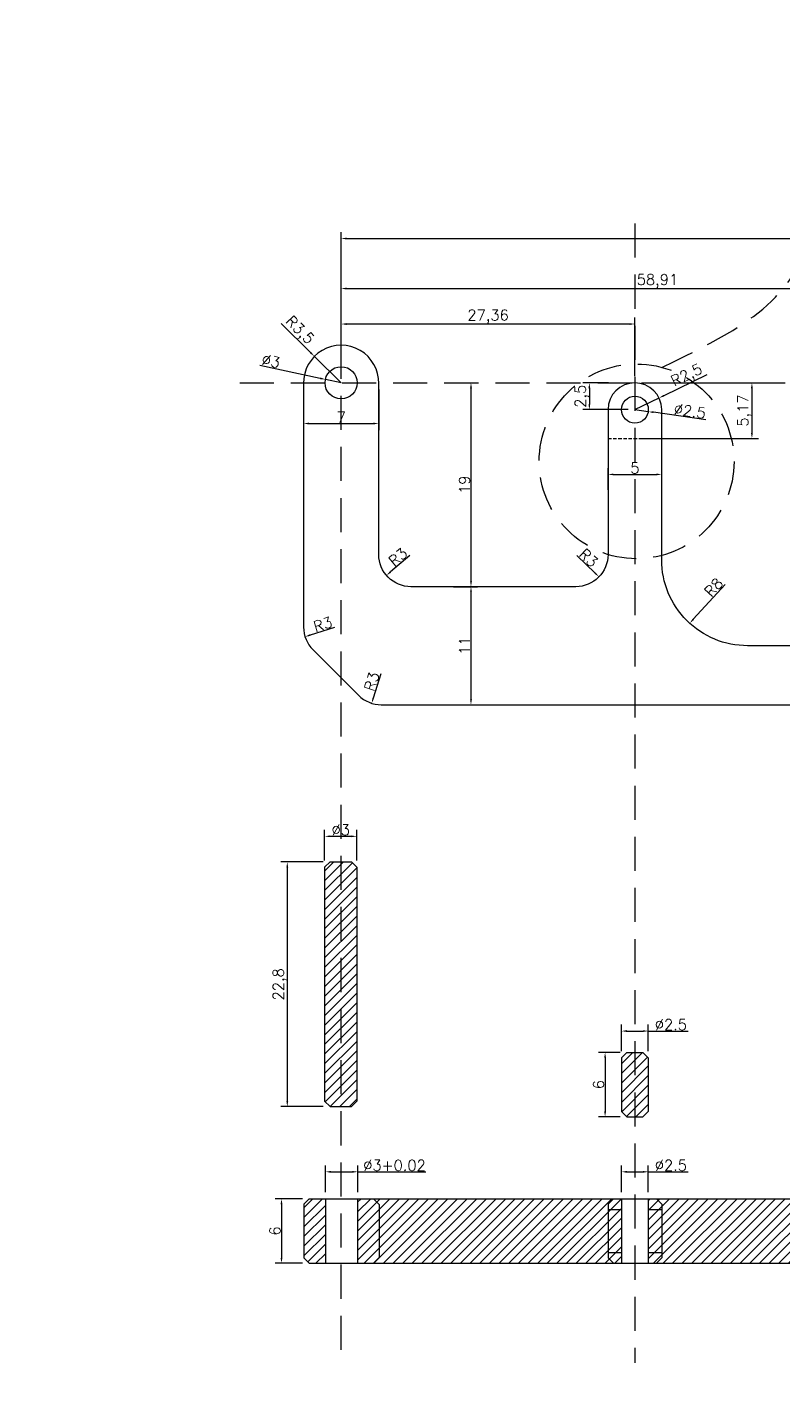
# Model space of a CAD drawing. Header units: millimetres. Extents: x 6817 to 10425, y -2870 to -164.
# Drawn here: x 10164.2 to 10234.6, y -542.9 to -416.3 of the extents above; entities that cross this region are included whole.
import ezdxf

# ---------------------------------------------------------------- set-up
doc = ezdxf.new("R2010")
doc.units = ezdxf.units.MM
doc.linetypes.add('HIDDEN', pattern=[9.525, 6.35, -3.175])
doc.layers.add('图层2', color=108, linetype='Continuous')
doc.styles.get("Standard").update_dxf_attribs({"font": 'txt', "bigfont": 'gbcbig.shx'})
doc.dimstyles.new('ISO-25', dxfattribs={"dimtxt": 1, "dimasz": 0.5, "dimexe": 0.6, "dimexo": 0.625, "dimgap": 0.1, "dimtad": 1, "dimtxsty": 'Standard', "dimcen": 2.5, "dimadec": 0, "dimazin": 0, "dimtfac": 1, "dimtmove": 0, "dimatfit": 3, "dimfxl": 1, "dimarcsym": 0})
pattern_1 = [(45, (8848.1267, 786.31655), (-0.4490128, 0.4490128), [])]

# ---------------------------------------------------------------- blocks, each defined once
blk = doc.blocks.new('*D811')
at = {"layer": 'Defpoints', "color": 0, "linetype": 'ByBlock', "transparency": 16777216}
for p in [(10190.53, -525.52), (10187.93, -531.52), (10190.53, -531.52)]:
    blk.add_point(p, dxfattribs=at)
at = {"layer": '图层2', "color": 0, "linetype": 'ByBlock', "lineweight": -2, "transparency": 16777216}
for p, q in [((10189.9, -525.52), (10187.33, -525.52)), ((10187.93, -526.02), (10187.93, -531.02)), ((10189.9, -531.52), (10187.33, -531.52))]:
    blk.add_line(p, q, dxfattribs=at)
at = {"layer": '图层2', "color": 0, "linetype": 'ByBlock', "transparency": 16777216}
for points in [[(10187.85, -526.02), (10188.02, -526.02), (10187.93, -525.52)], [(10187.85, -531.02), (10188.02, -531.02), (10187.93, -531.52)]]:
    blk.add_solid(points, dxfattribs=at)
at = {"layer": '图层2', "color": 0, "linetype": 'ByBlock', "transparency": 16777216, "insert": (10187.33, -528.52), "char_height": 1, "attachment_point": 5, "rotation": 90}
blk.add_mtext('6', dxfattribs=at)
blk = doc.blocks.new('*D812')
at = {"layer": 'Defpoints', "color": 0, "linetype": 'ByBlock', "transparency": 16777216}
for p in [(10195.03, -523), (10192.03, -525.52), (10195.03, -525.52)]:
    blk.add_point(p, dxfattribs=at)
at = {"layer": '图层2', "color": 0, "linetype": 'ByBlock', "lineweight": -2, "transparency": 16777216}
for p, q in [((10192.03, -524.9), (10192.03, -522.4)), ((10195.03, -524.9), (10195.03, -522.4)), ((10192.53, -523), (10194.53, -523)), ((10195.03, -523), (10201.39, -523))]:
    blk.add_line(p, q, dxfattribs=at)
at = {"layer": '图层2', "color": 0, "linetype": 'ByBlock', "transparency": 16777216}
for points in [[(10192.53, -522.92), (10192.53, -523.09), (10192.03, -523)], [(10194.53, -522.92), (10194.53, -523.09), (10195.03, -523)]]:
    blk.add_solid(points, dxfattribs=at)
at = {"layer": '图层2', "color": 0, "linetype": 'ByBlock', "transparency": 16777216, "insert": (10198.46, -522.4), "char_height": 1, "attachment_point": 5}
blk.add_mtext('%%C3+0.02', dxfattribs=at)
blk = doc.blocks.new('*D813')
at = {"layer": 'Defpoints', "color": 0, "linetype": 'ByBlock', "transparency": 16777216}
for p in [(10222.1, -523), (10219.6, -525.52), (10222.1, -525.52)]:
    blk.add_point(p, dxfattribs=at)
at = {"layer": '图层2', "color": 0, "linetype": 'ByBlock', "lineweight": -2, "transparency": 16777216}
for p, q in [((10219.6, -524.9), (10219.6, -522.4)), ((10222.1, -524.9), (10222.1, -522.4)), ((10220.1, -523), (10221.6, -523)), ((10222.1, -523), (10225.8, -523))]:
    blk.add_line(p, q, dxfattribs=at)
at = {"layer": '图层2', "color": 0, "linetype": 'ByBlock', "transparency": 16777216}
for points in [[(10220.1, -522.92), (10220.1, -523.09), (10219.6, -523)], [(10221.6, -522.92), (10221.6, -523.09), (10222.1, -523)]]:
    blk.add_solid(points, dxfattribs=at)
at = {"layer": '图层2', "color": 0, "linetype": 'ByBlock', "transparency": 16777216, "insert": (10224.2, -522.4), "char_height": 1, "attachment_point": 5}
blk.add_mtext('%%C2.5', dxfattribs=at)
blk = doc.blocks.new('*D814')
at = {"layer": 'Defpoints', "color": 0, "linetype": 'ByBlock', "transparency": 16777216}
for p in [(10194.95, -491.74), (10191.95, -494.63), (10194.95, -494.63)]:
    blk.add_point(p, dxfattribs=at)
at = {"layer": '图层2', "color": 0, "linetype": 'ByBlock', "lineweight": -2, "transparency": 16777216}
for p, q in [((10191.95, -494), (10191.95, -491.14)), ((10192.45, -491.74), (10194.45, -491.74)), ((10194.95, -494), (10194.95, -491.14))]:
    blk.add_line(p, q, dxfattribs=at)
at = {"layer": '图层2', "color": 0, "linetype": 'ByBlock', "transparency": 16777216}
for points in [[(10192.45, -491.66), (10192.45, -491.82), (10191.95, -491.74)], [(10194.45, -491.66), (10194.45, -491.82), (10194.95, -491.74)]]:
    blk.add_solid(points, dxfattribs=at)
at = {"layer": '图层2', "color": 0, "linetype": 'ByBlock', "transparency": 16777216, "insert": (10193.45, -491.14), "char_height": 1, "attachment_point": 5}
blk.add_mtext('%%C3', dxfattribs=at)
blk = doc.blocks.new('*D815')
at = {"layer": 'Defpoints', "color": 0, "linetype": 'ByBlock', "transparency": 16777216}
for p in [(10192.45, -494.13), (10188.47, -516.93), (10192.45, -516.93)]:
    blk.add_point(p, dxfattribs=at)
at = {"layer": '图层2', "color": 0, "linetype": 'ByBlock', "lineweight": -2, "transparency": 16777216}
for p, q in [((10191.83, -494.13), (10187.87, -494.13)), ((10188.47, -494.63), (10188.47, -516.43)), ((10191.83, -516.93), (10187.87, -516.93))]:
    blk.add_line(p, q, dxfattribs=at)
at = {"layer": '图层2', "color": 0, "linetype": 'ByBlock', "transparency": 16777216}
for points in [[(10188.39, -494.63), (10188.56, -494.63), (10188.47, -494.13)], [(10188.39, -516.43), (10188.56, -516.43), (10188.47, -516.93)]]:
    blk.add_solid(points, dxfattribs=at)
at = {"layer": '图层2', "color": 0, "linetype": 'ByBlock', "transparency": 16777216, "insert": (10187.79, -505.53), "char_height": 1, "attachment_point": 5, "rotation": 90}
blk.add_mtext('22,8', dxfattribs=at)
blk = doc.blocks.new('*D816')
at = {"layer": 'Defpoints', "color": 0, "linetype": 'ByBlock', "transparency": 16777216}
for p in [(10222.1, -509.89), (10219.6, -512.38), (10222.1, -512.38)]:
    blk.add_point(p, dxfattribs=at)
at = {"layer": '图层2', "color": 0, "linetype": 'ByBlock', "lineweight": -2, "transparency": 16777216}
for p, q in [((10219.6, -511.76), (10219.6, -509.29)), ((10222.1, -511.76), (10222.1, -509.29)), ((10220.1, -509.89), (10221.6, -509.89)), ((10222.1, -509.89), (10225.8, -509.89))]:
    blk.add_line(p, q, dxfattribs=at)
at = {"layer": '图层2', "color": 0, "linetype": 'ByBlock', "transparency": 16777216}
for points in [[(10220.1, -509.8), (10220.1, -509.97), (10219.6, -509.89)], [(10221.6, -509.8), (10221.6, -509.97), (10222.1, -509.89)]]:
    blk.add_solid(points, dxfattribs=at)
at = {"layer": '图层2', "color": 0, "linetype": 'ByBlock', "transparency": 16777216, "insert": (10224.2, -509.29), "char_height": 1, "attachment_point": 5}
blk.add_mtext('%%C2.5', dxfattribs=at)
blk = doc.blocks.new('*D817')
at = {"layer": 'Defpoints', "color": 0, "linetype": 'ByBlock', "transparency": 16777216}
for p in [(10220.1, -511.88), (10218.07, -517.88), (10220.1, -517.88)]:
    blk.add_point(p, dxfattribs=at)
at = {"layer": '图层2', "color": 0, "linetype": 'ByBlock', "lineweight": -2, "transparency": 16777216}
for p, q in [((10219.47, -511.88), (10217.47, -511.88)), ((10218.07, -512.38), (10218.07, -517.38)), ((10219.47, -517.88), (10217.47, -517.88))]:
    blk.add_line(p, q, dxfattribs=at)
at = {"layer": '图层2', "color": 0, "linetype": 'ByBlock', "transparency": 16777216}
for points in [[(10217.99, -512.38), (10218.16, -512.38), (10218.07, -511.88)], [(10217.99, -517.38), (10218.16, -517.38), (10218.07, -517.88)]]:
    blk.add_solid(points, dxfattribs=at)
at = {"layer": '图层2', "color": 0, "linetype": 'ByBlock', "transparency": 16777216, "insert": (10217.47, -514.88), "char_height": 1, "attachment_point": 5, "rotation": 90}
blk.add_mtext('6', dxfattribs=at)
blk = doc.blocks.new('*D993')
at = {"layer": 'Defpoints', "color": 0, "linetype": 'ByBlock', "transparency": 16777216}
for p in [(10220.85, -444), (10193.49, -449.48), (10220.85, -449.48)]:
    blk.add_point(p, dxfattribs=at)
at = {"layer": '图层2', "color": 0, "linetype": 'ByBlock', "lineweight": -2, "transparency": 16777216}
for p, q in [((10193.49, -448.86), (10193.49, -443.4)), ((10193.99, -444), (10220.35, -444)), ((10220.85, -448.86), (10220.85, -443.4))]:
    blk.add_line(p, q, dxfattribs=at)
at = {"layer": '图层2', "color": 0, "linetype": 'ByBlock', "transparency": 16777216}
for points in [[(10193.99, -443.92), (10193.99, -444.09), (10193.49, -444)], [(10220.35, -443.92), (10220.35, -444.09), (10220.85, -444)]]:
    blk.add_solid(points, dxfattribs=at)
at = {"layer": '图层2', "color": 0, "linetype": 'ByBlock', "transparency": 16777216, "insert": (10207.17, -443.32), "char_height": 1, "attachment_point": 5}
blk.add_mtext('27,36', dxfattribs=at)
blk = doc.blocks.new('*D994')
at = {"layer": 'Defpoints', "color": 0, "linetype": 'ByBlock', "transparency": 16777216}
for p in [(10252.4, -440.7), (10193.49, -449.48), (10252.4, -476.98)]:
    blk.add_point(p, dxfattribs=at)
at = {"layer": '图层2', "color": 0, "linetype": 'ByBlock', "lineweight": -2, "transparency": 16777216}
for p, q in [((10193.49, -448.86), (10193.49, -440.1)), ((10252.4, -476.36), (10252.4, -440.1)), ((10193.99, -440.7), (10251.9, -440.7))]:
    blk.add_line(p, q, dxfattribs=at)
at = {"layer": '图层2', "color": 0, "linetype": 'ByBlock', "transparency": 16777216}
for points in [[(10193.99, -440.61), (10193.99, -440.78), (10193.49, -440.7)], [(10251.9, -440.61), (10251.9, -440.78), (10252.4, -440.7)]]:
    blk.add_solid(points, dxfattribs=at)
at = {"layer": '图层2', "color": 0, "linetype": 'ByBlock', "transparency": 16777216, "insert": (10222.95, -440.01), "char_height": 1, "attachment_point": 5}
blk.add_mtext('58,91', dxfattribs=at)
blk = doc.blocks.new('*D995')
at = {"layer": 'Defpoints', "color": 0, "linetype": 'ByBlock', "transparency": 16777216}
for p in [(10294.62, -436.04), (10193.49, -449.48), (10294.62, -488.72)]:
    blk.add_point(p, dxfattribs=at)
at = {"layer": '图层2', "color": 0, "linetype": 'ByBlock', "lineweight": -2, "transparency": 16777216}
for p, q in [((10193.49, -448.86), (10193.49, -435.44)), ((10193.99, -436.04), (10294.12, -436.04)), ((10294.62, -488.09), (10294.62, -435.44))]:
    blk.add_line(p, q, dxfattribs=at)
at = {"layer": '图层2', "color": 0, "linetype": 'ByBlock', "transparency": 16777216}
for points in [[(10193.99, -435.95), (10193.99, -436.12), (10193.49, -436.04)], [(10294.12, -435.95), (10294.12, -436.12), (10294.62, -436.04)]]:
    blk.add_solid(points, dxfattribs=at)
at = {"layer": '图层2', "color": 0, "linetype": 'ByBlock', "transparency": 16777216, "insert": (10244.06, -435.35), "char_height": 1, "attachment_point": 5}
blk.add_mtext('101,13', dxfattribs=at)
blk = doc.blocks.new('*D996')
at = {"layer": 'Defpoints', "color": 0, "linetype": 'ByBlock', "transparency": 16777216}
for p in [(10203.32, -449.48), (10203.32, -468.48), (10205.58, -468.48)]:
    blk.add_point(p, dxfattribs=at)
at = {"layer": '图层2', "color": 0, "linetype": 'ByBlock', "lineweight": -2, "transparency": 16777216}
for p, q in [((10203.94, -449.48), (10206.18, -449.48)), ((10205.58, -449.98), (10205.58, -467.98)), ((10203.94, -468.48), (10206.18, -468.48))]:
    blk.add_line(p, q, dxfattribs=at)
at = {"layer": '图层2', "color": 0, "linetype": 'ByBlock', "transparency": 16777216}
for points in [[(10205.5, -449.98), (10205.67, -449.98), (10205.58, -449.48)], [(10205.5, -467.98), (10205.67, -467.98), (10205.58, -468.48)]]:
    blk.add_solid(points, dxfattribs=at)
at = {"layer": '图层2', "color": 0, "linetype": 'ByBlock', "transparency": 16777216, "insert": (10204.98, -458.98), "char_height": 1, "attachment_point": 5, "rotation": 90}
blk.add_mtext('19', dxfattribs=at)
blk = doc.blocks.new('*D997')
at = {"layer": 'Defpoints', "color": 0, "linetype": 'ByBlock', "transparency": 16777216}
for p in [(10189.99, -449.48), (10196.99, -449.48), (10196.99, -453.28)]:
    blk.add_point(p, dxfattribs=at)
at = {"layer": '图层2', "color": 0, "linetype": 'ByBlock', "lineweight": -2, "transparency": 16777216}
for p, q in [((10189.99, -450.11), (10189.99, -453.88)), ((10196.99, -450.11), (10196.99, -453.88)), ((10190.49, -453.28), (10196.49, -453.28))]:
    blk.add_line(p, q, dxfattribs=at)
at = {"layer": '图层2', "color": 0, "linetype": 'ByBlock', "transparency": 16777216}
for points in [[(10190.49, -453.19), (10190.49, -453.36), (10189.99, -453.28)], [(10196.49, -453.19), (10196.49, -453.36), (10196.99, -453.28)]]:
    blk.add_solid(points, dxfattribs=at)
at = {"layer": '图层2', "color": 0, "linetype": 'ByBlock', "transparency": 16777216, "insert": (10193.49, -452.68), "char_height": 1, "attachment_point": 5}
blk.add_mtext('7', dxfattribs=at)
blk = doc.blocks.new('*D1000')
at = {"layer": 'Defpoints', "color": 0, "linetype": 'ByBlock', "transparency": 16777216}
for p in [(10203.32, -468.48), (10203.32, -479.48), (10205.58, -479.48)]:
    blk.add_point(p, dxfattribs=at)
at = {"layer": '图层2', "color": 0, "linetype": 'ByBlock', "lineweight": -2, "transparency": 16777216}
for p, q in [((10203.94, -468.48), (10206.18, -468.48)), ((10205.58, -468.98), (10205.58, -478.98)), ((10203.94, -479.48), (10206.18, -479.48))]:
    blk.add_line(p, q, dxfattribs=at)
at = {"layer": '图层2', "color": 0, "linetype": 'ByBlock', "transparency": 16777216}
for points in [[(10205.5, -468.98), (10205.67, -468.98), (10205.58, -468.48)], [(10205.5, -478.98), (10205.67, -478.98), (10205.58, -479.48)]]:
    blk.add_solid(points, dxfattribs=at)
at = {"layer": '图层2', "color": 0, "linetype": 'ByBlock', "transparency": 16777216, "insert": (10204.98, -473.98), "char_height": 1, "attachment_point": 5, "rotation": 90}
blk.add_mtext('11', dxfattribs=at)
blk = doc.blocks.new('*D1001')
at = {"layer": 'Defpoints', "color": 0, "linetype": 'ByBlock', "transparency": 16777216}
for p in [(10223.35, -458.02), (10218.35, -460.08), (10223.35, -460.08)]:
    blk.add_point(p, dxfattribs=at)
at = {"layer": '图层2', "color": 0, "linetype": 'ByBlock', "lineweight": -2, "transparency": 16777216}
for p, q in [((10218.35, -459.46), (10218.35, -457.42)), ((10223.35, -459.46), (10223.35, -457.42)), ((10218.85, -458.02), (10222.85, -458.02))]:
    blk.add_line(p, q, dxfattribs=at)
at = {"layer": '图层2', "color": 0, "linetype": 'ByBlock', "transparency": 16777216}
for points in [[(10218.85, -457.93), (10218.85, -458.1), (10218.35, -458.02)], [(10222.85, -457.93), (10222.85, -458.1), (10223.35, -458.02)]]:
    blk.add_solid(points, dxfattribs=at)
at = {"layer": '图层2', "color": 0, "linetype": 'ByBlock', "transparency": 16777216, "insert": (10220.85, -457.42), "char_height": 1, "attachment_point": 5}
blk.add_mtext('5', dxfattribs=at)
blk = doc.blocks.new('*D1010')
at = {"layer": 'Defpoints', "color": 0, "linetype": 'ByBlock', "transparency": 16777216}
for p in [(10231.35, -465.98), (10225.95, -471.89)]:
    blk.add_point(p, dxfattribs=at)
at = {"layer": '图层2', "color": 0, "linetype": 'ByBlock', "lineweight": -2, "transparency": 16777216}
blk.add_line((10229.26, -468.26), (10226.29, -471.52), dxfattribs=at)
at = {"layer": '图层2', "color": 0, "linetype": 'ByBlock', "transparency": 16777216}
blk.add_solid([(10226.23, -471.46), (10226.35, -471.57), (10225.95, -471.89)], dxfattribs=at)
at = {"layer": '图层2', "color": 0, "linetype": 'ByBlock', "transparency": 16777216, "insert": (10228.19, -468.54), "char_height": 1, "attachment_point": 5, "rotation": 47.5695}
blk.add_mtext('R8', dxfattribs=at)
blk = doc.blocks.new('*D1011')
at = {"layer": 'Defpoints', "color": 0, "linetype": 'ByBlock', "transparency": 16777216}
for p in [(10215.35, -465.48), (10217.51, -467.56)]:
    blk.add_point(p, dxfattribs=at)
at = {"layer": '图层2', "color": 0, "linetype": 'ByBlock', "lineweight": -2, "transparency": 16777216}
blk.add_line((10215.44, -465.57), (10217.15, -467.22), dxfattribs=at)
at = {"layer": '图层2', "color": 0, "linetype": 'ByBlock', "transparency": 16777216}
blk.add_solid([(10217.2, -467.16), (10217.09, -467.28), (10217.51, -467.56)], dxfattribs=at)
at = {"layer": '图层2', "color": 0, "linetype": 'ByBlock', "transparency": 16777216, "insert": (10216.53, -465.79), "char_height": 1, "attachment_point": 5, "rotation": 316.0319}
blk.add_mtext('R3', dxfattribs=at)
blk = doc.blocks.new('*D1012')
at = {"layer": 'Defpoints', "color": 0, "linetype": 'ByBlock', "transparency": 16777216}
for p in [(10199.99, -465.48), (10197.71, -467.43)]:
    blk.add_point(p, dxfattribs=at)
at = {"layer": '图层2', "color": 0, "linetype": 'ByBlock', "lineweight": -2, "transparency": 16777216}
blk.add_line((10199.89, -465.57), (10198.09, -467.1), dxfattribs=at)
at = {"layer": '图层2', "color": 0, "linetype": 'ByBlock', "transparency": 16777216}
blk.add_solid([(10198.03, -467.04), (10198.14, -467.17), (10197.71, -467.43)], dxfattribs=at)
at = {"layer": '图层2', "color": 0, "linetype": 'ByBlock', "transparency": 16777216, "insert": (10198.79, -465.72), "char_height": 1, "attachment_point": 5, "rotation": 40.4413}
blk.add_mtext('R3', dxfattribs=at)
blk = doc.blocks.new('*D1013')
at = {"layer": 'Defpoints', "color": 0, "linetype": 'ByBlock', "transparency": 16777216}
for p in [(10190.13, -473.14), (10192.99, -472.24)]:
    blk.add_point(p, dxfattribs=at)
at = {"layer": '图层2', "color": 0, "linetype": 'ByBlock', "lineweight": -2, "transparency": 16777216}
blk.add_line((10192.86, -472.28), (10190.61, -472.99), dxfattribs=at)
at = {"layer": '图层2', "color": 0, "linetype": 'ByBlock', "transparency": 16777216}
blk.add_solid([(10190.58, -472.91), (10190.63, -473.07), (10190.13, -473.14)], dxfattribs=at)
at = {"layer": '图层2', "color": 0, "linetype": 'ByBlock', "transparency": 16777216, "insert": (10191.79, -471.99), "char_height": 1, "attachment_point": 5, "rotation": 17.5373}
blk.add_mtext('R3', dxfattribs=at)
blk = doc.blocks.new('*D1014')
at = {"layer": 'Defpoints', "color": 0, "linetype": 'ByBlock', "transparency": 16777216}
for p in [(10197.23, -476.48), (10196.33, -479.34)]:
    blk.add_point(p, dxfattribs=at)
at = {"layer": '图层2', "color": 0, "linetype": 'ByBlock', "lineweight": -2, "transparency": 16777216}
blk.add_line((10197.19, -476.61), (10196.48, -478.87), dxfattribs=at)
at = {"layer": '图层2', "color": 0, "linetype": 'ByBlock', "transparency": 16777216}
blk.add_solid([(10196.4, -478.84), (10196.56, -478.89), (10196.33, -479.34)], dxfattribs=at)
at = {"layer": '图层2', "color": 0, "linetype": 'ByBlock', "transparency": 16777216, "insert": (10196.34, -477.32), "char_height": 1, "attachment_point": 5, "rotation": 72.5555}
blk.add_mtext('R3', dxfattribs=at)
blk = doc.blocks.new('*D633')
at = {"layer": 'Defpoints', "color": 0, "linetype": 'ByBlock', "transparency": 16777216}
for p in [(10192.02, -449.16), (10193.49, -449.48)]:
    blk.add_point(p, dxfattribs=at)
at = {"layer": '图层2', "color": 0, "linetype": 'ByBlock', "lineweight": -2, "transparency": 16777216}
for p, q in [((10185.92, -447.84), (10191.53, -449.06)), ((10193.49, -449.48), (10192.02, -449.16))]:
    blk.add_line(p, q, dxfattribs=at)
at = {"layer": '图层2', "color": 0, "linetype": 'ByBlock', "transparency": 16777216}
blk.add_solid([(10191.55, -448.98), (10191.52, -449.14), (10192.02, -449.16)], dxfattribs=at)
at = {"layer": '图层2', "color": 0, "linetype": 'ByBlock', "transparency": 16777216, "insert": (10186.95, -447.45), "char_height": 1, "attachment_point": 5, "rotation": 347.7834}
blk.add_mtext('%%C3', dxfattribs=at)
blk = doc.blocks.new('*D1015')
at = {"layer": 'Defpoints', "color": 0, "linetype": 'ByBlock', "transparency": 16777216}
for p in [(10191, -447.02), (10193.49, -449.48)]:
    blk.add_point(p, dxfattribs=at)
at = {"layer": '图层2', "color": 0, "linetype": 'ByBlock', "lineweight": -2, "transparency": 16777216}
for p, q in [((10187.9, -443.95), (10190.65, -446.67)), ((10193.49, -449.48), (10191, -447.02))]:
    blk.add_line(p, q, dxfattribs=at)
at = {"layer": '图层2', "color": 0, "linetype": 'ByBlock', "transparency": 16777216}
blk.add_solid([(10190.7, -446.61), (10190.59, -446.73), (10191, -447.02)], dxfattribs=at)
at = {"layer": '图层2', "color": 0, "linetype": 'ByBlock', "transparency": 16777216, "insert": (10189.57, -444.64), "char_height": 1, "attachment_point": 5, "rotation": 315.29}
blk.add_mtext('R3,5', dxfattribs=at)
blk = doc.blocks.new('*D634')
at = {"layer": 'Defpoints', "color": 0, "linetype": 'ByBlock', "transparency": 16777216}
for p in [(10220.85, -451.98), (10222.08, -452.16)]:
    blk.add_point(p, dxfattribs=at)
at = {"layer": '图层2', "color": 0, "linetype": 'ByBlock', "lineweight": -2, "transparency": 16777216}
for p, q in [((10220.85, -451.98), (10222.08, -452.16)), ((10227.47, -452.94), (10222.58, -452.23))]:
    blk.add_line(p, q, dxfattribs=at)
at = {"layer": '图层2', "color": 0, "linetype": 'ByBlock', "transparency": 16777216}
blk.add_solid([(10222.59, -452.15), (10222.57, -452.31), (10222.08, -452.16)], dxfattribs=at)
at = {"layer": '图层2', "color": 0, "linetype": 'ByBlock', "transparency": 16777216, "insert": (10225.97, -452.12), "char_height": 1, "attachment_point": 5, "rotation": 351.749}
blk.add_mtext('%%C2.5', dxfattribs=at)
blk = doc.blocks.new('*D1016')
at = {"layer": 'Defpoints', "color": 0, "linetype": 'ByBlock', "transparency": 16777216}
for p in [(10223.1, -450.89), (10220.85, -451.98)]:
    blk.add_point(p, dxfattribs=at)
at = {"layer": '图层2', "color": 0, "linetype": 'ByBlock', "lineweight": -2, "transparency": 16777216}
for p, q in [((10227.54, -448.75), (10223.55, -450.68)), ((10220.85, -451.98), (10223.1, -450.89))]:
    blk.add_line(p, q, dxfattribs=at)
at = {"layer": '图层2', "color": 0, "linetype": 'ByBlock', "transparency": 16777216}
blk.add_solid([(10223.51, -450.6), (10223.58, -450.75), (10223.1, -450.89)], dxfattribs=at)
at = {"layer": '图层2', "color": 0, "linetype": 'ByBlock', "transparency": 16777216, "insert": (10225.72, -448.87), "char_height": 1, "attachment_point": 5, "rotation": 25.7845}
blk.add_mtext('R2,5', dxfattribs=at)
blk = doc.blocks.new('*D1017')
at = {"layer": 'Defpoints', "color": 0, "linetype": 'ByBlock', "transparency": 16777216}
for p in [(10219.02, -449.48), (10216.61, -451.98), (10220.85, -451.98)]:
    blk.add_point(p, dxfattribs=at)
at = {"layer": '图层2', "color": 0, "linetype": 'ByBlock', "lineweight": -2, "transparency": 16777216}
for p, q in [((10218.4, -449.48), (10216.01, -449.48)), ((10216.61, -449.98), (10216.61, -451.48)), ((10220.22, -451.98), (10216.01, -451.98))]:
    blk.add_line(p, q, dxfattribs=at)
at = {"layer": '图层2', "color": 0, "linetype": 'ByBlock', "transparency": 16777216}
for points in [[(10216.52, -449.98), (10216.69, -449.98), (10216.61, -449.48)], [(10216.52, -451.48), (10216.69, -451.48), (10216.61, -451.98)]]:
    blk.add_solid(points, dxfattribs=at)
at = {"layer": '图层2', "color": 0, "linetype": 'ByBlock', "transparency": 16777216, "insert": (10215.92, -450.73), "char_height": 1, "attachment_point": 5, "rotation": 90}
blk.add_mtext('2,5', dxfattribs=at)
blk = doc.blocks.new('*D1978')
at = {"layer": 'Defpoints', "color": 0, "linetype": 'ByBlock'}
for p in [(10220.85, -449.48), (10220.85, -454.66), (10231.75, -454.66)]:
    blk.add_point(p, dxfattribs=at)
at = {"layer": '图层2', "color": 0, "linetype": 'ByBlock', "lineweight": -2}
for p, q in [((10221.47, -449.48), (10232.35, -449.48)), ((10231.75, -449.98), (10231.75, -454.16)), ((10221.47, -454.66), (10232.35, -454.66))]:
    blk.add_line(p, q, dxfattribs=at)
at = {"layer": '图层2', "color": 0, "linetype": 'ByBlock'}
for points in [[(10231.66, -449.98), (10231.83, -449.98), (10231.75, -449.48)], [(10231.66, -454.16), (10231.83, -454.16), (10231.75, -454.66)]]:
    blk.add_solid(points, dxfattribs=at)
at = {"layer": '图层2', "color": 0, "linetype": 'ByBlock', "insert": (10231.06, -452.07), "char_height": 1, "attachment_point": 5, "rotation": 90}
blk.add_mtext('5,17', dxfattribs=at)
blk = doc.blocks.new('*D2126')
at = {"layer": 'Defpoints', "color": 0, "linetype": 'ByBlock'}
for p in [(10223.66, -339.2), (10223.66, -344.88), (10247.6, -344.88)]:
    blk.add_point(p, dxfattribs=at)
at = {"layer": 'Defpoints', "color": 0, "linetype": 'ByBlock', "transparency": 16777216}
for p in [(8490.81, -2490.52), (8490.81, -2500.59), (8495.81, -2500.59)]:
    blk.add_point(p, dxfattribs=at)
at = {"layer": '图层2', "color": 0, "linetype": 'ByBlock', "lineweight": -2}
for p, q in [((10224.28, -339.2), (10248.2, -339.2)), ((10247.6, -339.7), (10247.6, -344.38)), ((10224.28, -344.88), (10248.2, -344.88))]:
    blk.add_line(p, q, dxfattribs=at)
at = {"layer": '图层2', "color": 0, "linetype": 'ByBlock', "lineweight": -2, "transparency": 16777216}
for p, q in [((8490.81, -2499.97), (8490.81, -2489.92)), ((8495.31, -2490.52), (8491.31, -2490.52)), ((8495.81, -2499.97), (8495.81, -2489.92))]:
    blk.add_line(p, q, dxfattribs=at)
at = {"layer": '图层2', "color": 0, "linetype": 'ByBlock'}
for points in [[(10247.52, -339.7), (10247.69, -339.7), (10247.6, -339.2)], [(10247.52, -344.38), (10247.69, -344.38), (10247.6, -344.88)]]:
    blk.add_solid(points, dxfattribs=at)
at = {"layer": '图层2', "color": 0, "linetype": 'ByBlock', "transparency": 16777216}
for points in [[(8491.31, -2490.44), (8491.31, -2490.6), (8490.81, -2490.52)], [(8495.31, -2490.44), (8495.31, -2490.6), (8495.81, -2490.52)]]:
    blk.add_solid(points, dxfattribs=at)
at = {"layer": '图层2', "color": 0, "linetype": 'ByBlock', "insert": (10246.92, -342.04), "char_height": 1, "attachment_point": 5, "rotation": 90}
blk.add_mtext('5,67', dxfattribs=at)
at = {"layer": '图层2', "color": 0, "linetype": 'ByBlock', "transparency": 16777216, "insert": (8493.31, -2489.17), "char_height": 2.5, "attachment_point": 5}
blk.add_mtext('5', dxfattribs=at)
blk = doc.blocks.new('*D2135')
at = {"layer": 'Defpoints', "color": 0, "linetype": 'ByBlock'}
for p in [(10217.81, -308.87), (10215.31, -322.35), (10217.81, -322.35), (8520.7, -2501.9), (8521.92, -2501.88), (8521.32, -2502.94), (8534.07, -2513.08), (8534.07, -2513.08)]:
    blk.add_point(p, dxfattribs=at)
at = {"layer": '图层2', "color": 0, "linetype": 'ByBlock', "lineweight": -2}
for p, q in [((10215.31, -321.73), (10215.31, -308.27)), ((10217.81, -321.73), (10217.81, -308.27)), ((10215.81, -308.87), (10217.31, -308.87)), ((8521.6, -2500.9), (8522.67, -2499.8)), ((8521.46, -2501.45), (8520.82, -2500.86)), ((8520.84, -2502.55), (8519.96, -2501.85))]:
    blk.add_line(p, q, dxfattribs=at)
for start, end in [(135.6492, 137.293), (138.9369, 139.8318)]:
    blk.add_arc((8534.07, -2513.08), 17.43, start, end, dxfattribs=at)
at = {"layer": '图层2', "color": 0, "linetype": 'ByBlock'}
for points in [[(10215.81, -308.79), (10215.81, -308.96), (10215.31, -308.87)], [(10217.31, -308.79), (10217.31, -308.96), (10217.81, -308.87)], [(8520.81, -2501.89), (8520.68, -2501.79), (8520.43, -2502.23)], [(8520.86, -2501.58), (8520.99, -2501.69), (8521.26, -2501.26)]]:
    blk.add_solid(points, dxfattribs=at)
at = {"layer": '图层2', "color": 0, "linetype": 'ByBlock', "insert": (10216.56, -308.19), "char_height": 1, "attachment_point": 5}
blk.add_mtext('2,5', dxfattribs=at)
at = {"layer": '图层2', "color": 0, "linetype": 'ByBlock', "insert": (8521.71, -2499.93), "char_height": 1, "attachment_point": 5, "rotation": 45.6492}
blk.add_mtext('4°', dxfattribs=at)
blk = doc.blocks.new('*D2136')
at = {"layer": 'Defpoints', "color": 0, "linetype": 'ByBlock'}
for p in [(10215.31, -305.16), (10187.99, -322.35), (10215.31, -322.35), (8518.44, -2501.94), (8521.32, -2502.94), (8518.95, -2504.56), (8534.07, -2513.08), (8534.07, -2513.08)]:
    blk.add_point(p, dxfattribs=at)
at = {"layer": '图层2', "color": 0, "linetype": 'ByBlock', "lineweight": -2}
for p, q in [((10187.99, -321.73), (10187.99, -304.56)), ((10215.31, -321.73), (10215.31, -304.56)), ((10188.49, -305.16), (10214.81, -305.16)), ((8520.84, -2502.55), (8518.59, -2500.76)), ((8518.41, -2504.25), (8516.83, -2503.36))]:
    blk.add_line(p, q, dxfattribs=at)
blk.add_arc((8534.07, -2513.08), 19.19, 142.9688, 149.0795, dxfattribs=at)
at = {"layer": '图层2', "color": 0, "linetype": 'ByBlock'}
for points in [[(10188.49, -305.08), (10188.49, -305.24), (10187.99, -305.16)], [(10214.81, -305.08), (10214.81, -305.24), (10215.31, -305.16)], [(8518.68, -2501.48), (8518.81, -2501.58), (8519.06, -2501.13)], [(8517.68, -2503.27), (8517.53, -2503.18), (8517.35, -2503.66)]]:
    blk.add_solid(points, dxfattribs=at)
at = {"layer": '图层2', "color": 0, "linetype": 'ByBlock', "insert": (10201.65, -304.48), "char_height": 1, "attachment_point": 5}
blk.add_mtext('27,32', dxfattribs=at)
at = {"layer": '图层2', "color": 0, "linetype": 'ByBlock', "insert": (8517.66, -2502.03), "char_height": 1, "attachment_point": 5, "rotation": 56.0242}
blk.add_mtext('9°', dxfattribs=at)

msp = doc.modelspace()

# ---------------------------------------------------------------- hatches: boundary and pattern name
at = {"layer": '图层2', "linetype": 'ByBlock'}
h = msp.add_hatch(dxfattribs=at)
h.set_pattern_fill('ANSI31', color=4, scale=0.2)
h.set_pattern_definition([(45, (8851.0235, 786.31655), (-0.4490128, 0.4490128), [])])
h.paths.add_polyline_path([(10193.454, -494.129), (10192.454, -494.129), (10191.954, -494.629), (10191.954, -516.429), (10192.454, -516.929), (10193.454, -516.929)])
h.paths.add_polyline_path([(10194.954, -494.629), (10194.454, -494.129), (10193.454, -494.129), (10193.454, -516.929), (10194.454, -516.929), (10194.954, -516.429)])
h = msp.add_hatch(dxfattribs=at)
h.set_pattern_fill('ANSI31', color=4, scale=0.2)
h.set_pattern_definition(pattern_1)
h.paths.add_polyline_path([(10220.847, -511.881), (10220.097, -511.881), (10219.597, -512.381), (10219.597, -517.381), (10220.097, -517.881), (10220.847, -517.881)])
h.paths.add_polyline_path([(10222.097, -512.381), (10221.597, -511.881), (10220.847, -511.881), (10220.847, -517.881), (10221.597, -517.881), (10222.097, -517.381)])
h = msp.add_hatch(dxfattribs=at)
h.set_pattern_fill('ANSI31', color=4, scale=0.2)
h.set_pattern_definition(pattern_1)
h.paths.add_polyline_path([(10219.597, -525.521), (10218.847, -525.521), (10218.347, -526.021), (10218.347, -531.021), (10218.847, -531.521), (10219.597, -531.521)])
h.paths.add_polyline_path([(10223.347, -526.021), (10222.847, -525.521), (10222.097, -525.521), (10222.097, -531.521), (10222.847, -531.521), (10223.347, -531.021)])
h.paths.add_polyline_path([(10195.025, -525.521), (10195.025, -531.521), (10218.847, -531.521), (10218.347, -531.021), (10218.347, -526.021), (10218.847, -525.521)])
h.paths.add_polyline_path([(10192.025, -531.521), (10192.025, -525.521), (10190.525, -525.521), (10190.025, -526.021), (10190.025, -531.021), (10190.525, -531.521)])
h.paths.add_polyline_path([(10297.886, -531.521), (10298.386, -531.021), (10298.386, -526.021), (10297.886, -525.521), (10222.847, -525.521), (10223.347, -526.021), (10223.347, -531.021), (10222.847, -531.521)])

# ---------------------------------------------------------------- linework, layer by layer
at = {"layer": '图层2', "color": 3, "linetype": 'HIDDEN', "ltscale": 0.5}
for p, q in [((10220.847, -434.634), (10220.847, -540.8)), ((10193.454, -436.403), (10193.454, -539.654)), ((10184.046, -449.481), (10305.009, -449.481))]:
    msp.add_line(p, q, dxfattribs=at)
at = {"layer": '图层2', "color": 62, "linetype": 'HIDDEN', "ltscale": 0.05}
msp.add_line((10218.347, -454.655), (10223.347, -454.655), dxfattribs=at)
at = {"layer": '图层2', "color": 1, "linetype": 'ByBlock'}
for p, q in [((10191.954, -494.629), (10192.454, -494.129)), ((10191.954, -494.629), (10191.954, -516.429)), ((10192.454, -494.129), (10194.454, -494.129)), ((10192.454, -494.129), (10194.454, -494.129)), ((10194.954, -494.629), (10194.454, -494.129)), ((10194.954, -494.629), (10194.954, -516.429)), ((10219.597, -512.381), (10220.097, -511.881)), ((10219.597, -512.381), (10219.597, -517.381)), ((10220.097, -511.881), (10221.597, -511.881)), ((10222.097, -512.381), (10221.597, -511.881)), ((10222.097, -512.381), (10222.097, -517.381)), ((10192.454, -516.929), (10191.954, -516.429)), ((10192.454, -516.929), (10194.454, -516.929)), ((10194.954, -516.429), (10194.454, -516.929)), ((10219.597, -517.381), (10220.097, -517.881)), ((10221.597, -517.881), (10222.097, -517.381)), ((10220.097, -517.881), (10221.597, -517.881))]:
    msp.add_line(p, q, dxfattribs=at)
at = {"layer": '图层2', "color": 6, "linetype": 'ByBlock'}
for p, q in [((10190.025, -526.021), (10190.525, -525.521)), ((10190.025, -526.021), (10190.025, -531.021)), ((10190.525, -525.521), (10297.886, -525.521)), ((10192.025, -525.521), (10192.025, -531.521)), ((10195.025, -525.521), (10195.025, -531.521)), ((10197.025, -526.053), (10196.493, -525.521)), ((10197.025, -526.053), (10197.025, -530.988)), ((10218.347, -526.021), (10218.847, -525.521)), ((10218.347, -526.021), (10218.347, -531.021)), ((10219.597, -525.521), (10219.597, -531.521)), ((10222.097, -525.521), (10222.097, -531.521)), ((10223.347, -526.021), (10222.847, -525.521)), ((10223.347, -526.021), (10223.347, -531.021)), ((10218.347, -526.521), (10219.597, -526.521)), ((10222.097, -526.521), (10223.347, -526.521)), ((10190.025, -531.021), (10190.525, -531.521)), ((10197.025, -530.988), (10196.493, -531.521)), ((10218.347, -530.521), (10219.597, -530.521)), ((10218.347, -531.021), (10218.847, -531.521)), ((10222.097, -530.521), (10223.347, -530.521)), ((10223.347, -531.021), (10222.847, -531.521)), ((10190.525, -531.521), (10297.886, -531.521))]:
    msp.add_line(p, q, dxfattribs=at)
at = {"layer": '图层2', "color": 2, "linetype": 'ByBlock'}
msp.add_line((10192.025, -525.521), (10195.025, -525.521), dxfattribs=at)
at = {"layer": '图层2', "color": 6, "linetype": 'ByBlock'}
msp.add_lwpolyline([(10218.347, -451.981), (10218.347, -465.481, -0.4142136), (10215.347, -468.481), (10199.989, -468.481, -0.4142136), (10196.989, -465.481), (10196.989, -449.555, 1.0213634), (10189.989, -449.555), (10189.989, -472.238, 0.1989124), (10190.868, -474.359), (10195.11, -478.602, 0.1989124), (10197.232, -479.481), (10248.279, -479.481, -0.2301468), (10249.851, -480.245), (10257.663, -490.188, 0.2301468), (10262.381, -492.481), (10294.554, -492.481, 1.9593687), (10291.069, -487.481), (10272.017, -487.481, -0.3108679), (10255.204, -475.909, 0.3108679), (10252.402, -473.981), (10231.347, -473.981, -0.4142136), (10223.347, -465.981), (10223.347, -451.981, 1)], format="xyb", close=True, dxfattribs=at)
at = {"layer": '图层2', "color": 3, "linetype": 'HIDDEN', "ltscale": 0.5}
msp.add_circle((10221.009, -456.802), 9.074, dxfattribs=at)
at = {"layer": '图层2', "color": 1, "linetype": 'ByBlock'}
for centre, radius in [((10193.489, -449.481), 1.5), ((10220.847, -451.981), 1.25)]:
    msp.add_circle(centre, radius, dxfattribs=at)
at = {"layer": '图层2', "color": 3, "linetype": 'HIDDEN', "ltscale": 0.5}
msp.add_spline([(10223.364, -448.04), (10236.671, -436.553), (10237.867, -425.323), (10243.247, -421.38)], degree=3, dxfattribs=at)

# ---------------------------------------------------------------- dimensions: what is measured, and where the dimension line sits
at = {"layer": '图层2', "color": 2, "linetype": 'ByBlock'}
for base, p1, p2, picture, middle in [((10215.309, -305.16), (10187.985, -322.353), (10215.309, -322.353), '*D2136', (10201.647, -304.476)), ((10217.809, -308.872), (10215.309, -322.353), (10217.809, -322.353), '*D2135', (10216.559, -308.188)), ((10294.623, -436.038), (10193.489, -449.481), (10294.623, -488.718), '*D995', (10244.056, -435.355)), ((10252.402, -440.696), (10193.489, -449.481), (10252.402, -476.981), '*D994', (10222.946, -440.012)), ((10220.847, -444.003), (10193.489, -449.481), (10220.847, -449.481), '*D993', (10207.168, -443.32)), ((10196.989, -453.278), (10189.988, -449.481), (10196.989, -449.481), '*D997', (10193.489, -452.678)), ((10223.347, -458.017), (10218.347, -460.082), (10223.347, -460.082), '*D1001', (10220.847, -457.417))]:
    dim = msp.add_linear_dim(base=base, p1=p1, p2=p2, dimstyle='ISO-25', dxfattribs=at)
    dim.commit()
    dim.dimension.update_dxf_attribs({"geometry": picture, "text_midpoint": middle})
for base, p1, p2, picture, middle in [((10247.6033, -344.8767), (10223.6566, -339.202), (10223.6566, -344.8767), '*D2126', (10246.9199, -342.0394)), ((10205.583, -468.481), (10203.316, -449.481), (10203.316, -468.481), '*D996', (10204.983, -458.981)), ((10216.605, -451.981), (10219.022, -449.481), (10220.847, -451.981), '*D1017', (10215.922, -450.731)), ((10205.583, -479.481), (10203.316, -468.481), (10203.316, -479.481), '*D1000', (10204.983, -473.981)), ((10188.472, -516.929), (10192.454, -494.129), (10192.454, -516.929), '*D815', (10187.788, -505.529)), ((10218.072, -517.881), (10220.097, -511.881), (10220.097, -517.881), '*D817', (10217.472, -514.881))]:
    dim = msp.add_linear_dim(base=base, p1=p1, p2=p2, angle=90, dimstyle='ISO-25', dxfattribs=at)
    dim.commit()
    dim.dimension.update_dxf_attribs({"geometry": picture, "text_midpoint": middle})
dim = msp.add_radius_dim(center=(10193.489, -449.481), mpoint=(10191.001, -447.018), dimstyle='ISO-25', dxfattribs=at)
dim.commit()
dim.dimension.update_dxf_attribs({"geometry": '*D1015', "text_midpoint": (10189.575, -444.644)})
for center, mpoint, text, picture, middle in [((10193.489, -449.481), (10192.023, -449.163), '%%C3', '*D633', (10186.828, -448.038)), ((10220.847, -451.981), (10222.084, -452.16), '%%C2.5', '*D634', (10225.887, -452.711))]:
    dim = msp.add_radius_dim(center=center, mpoint=mpoint, text=text, dimstyle='ISO-25', dxfattribs=at)
    dim.commit()
    dim.dimension.update_dxf_attribs({"geometry": picture, "text_midpoint": middle, "dimtype": 164})
for center, mpoint, picture, middle in [((10220.847, -451.981), (10223.098, -450.893), '*D1016', (10226.022, -449.481)), ((10199.989, -465.481), (10197.706, -467.427), '*D1012', (10199.177, -466.173)), ((10215.347, -465.481), (10217.506, -467.563), '*D1011', (10216.115, -466.221)), ((10231.347, -465.981), (10225.949, -471.885), '*D1010', (10228.634, -468.948)), ((10192.989, -472.238), (10190.128, -473.142), '*D1013', (10191.972, -472.559)), ((10197.232, -476.481), (10196.332, -479.343), '*D1014', (10196.912, -477.498))]:
    dim = msp.add_radius_dim(center=center, mpoint=mpoint, dimstyle='ISO-25', dxfattribs=at)
    dim.commit()
    dim.dimension.update_dxf_attribs({"geometry": picture, "text_midpoint": middle, "dimtype": 164})
at = {"layer": '图层2', "color": 3, "linetype": 'ByBlock'}
dim = msp.add_linear_dim(base=(10231.746, -454.655), p1=(10220.847, -449.481), p2=(10220.847, -454.655), angle=90, dimstyle='ISO-25', dxfattribs=at)
dim.commit()
dim.dimension.update_dxf_attribs({"geometry": '*D1978', "text_midpoint": (10231.063, -452.068)})
at = {"layer": '图层2', "color": 2, "linetype": 'ByBlock'}
for base, p1, p2, text, picture, middle in [((10194.954, -491.741), (10191.954, -494.629), (10194.954, -494.629), '%%C3', '*D814', (10193.454, -491.141)), ((10222.097, -509.888), (10219.597, -512.381), (10222.097, -512.381), '%%C2.5', '*D816', (10224.197, -509.288)), ((10195.025, -523.003), (10192.025, -525.521), (10195.025, -525.521), '%%C3+0.02', '*D812', (10198.458, -522.403)), ((10222.097, -523.003), (10219.597, -525.521), (10222.097, -525.521), '%%C2.5', '*D813', (10224.197, -522.403))]:
    dim = msp.add_linear_dim(base=base, p1=p1, p2=p2, text=text, dimstyle='ISO-25', dxfattribs=at)
    dim.commit()
    dim.dimension.update_dxf_attribs({"geometry": picture, "text_midpoint": middle})
dim = msp.add_linear_dim(base=(10187.934, -531.521), p1=(10190.525, -525.521), p2=(10190.525, -531.521), angle=90, text='6', dimstyle='ISO-25', dxfattribs=at)
dim.commit()
dim.dimension.update_dxf_attribs({"geometry": '*D811', "text_midpoint": (10187.334, -528.521)})

doc.saveas('drawing.dxf')
